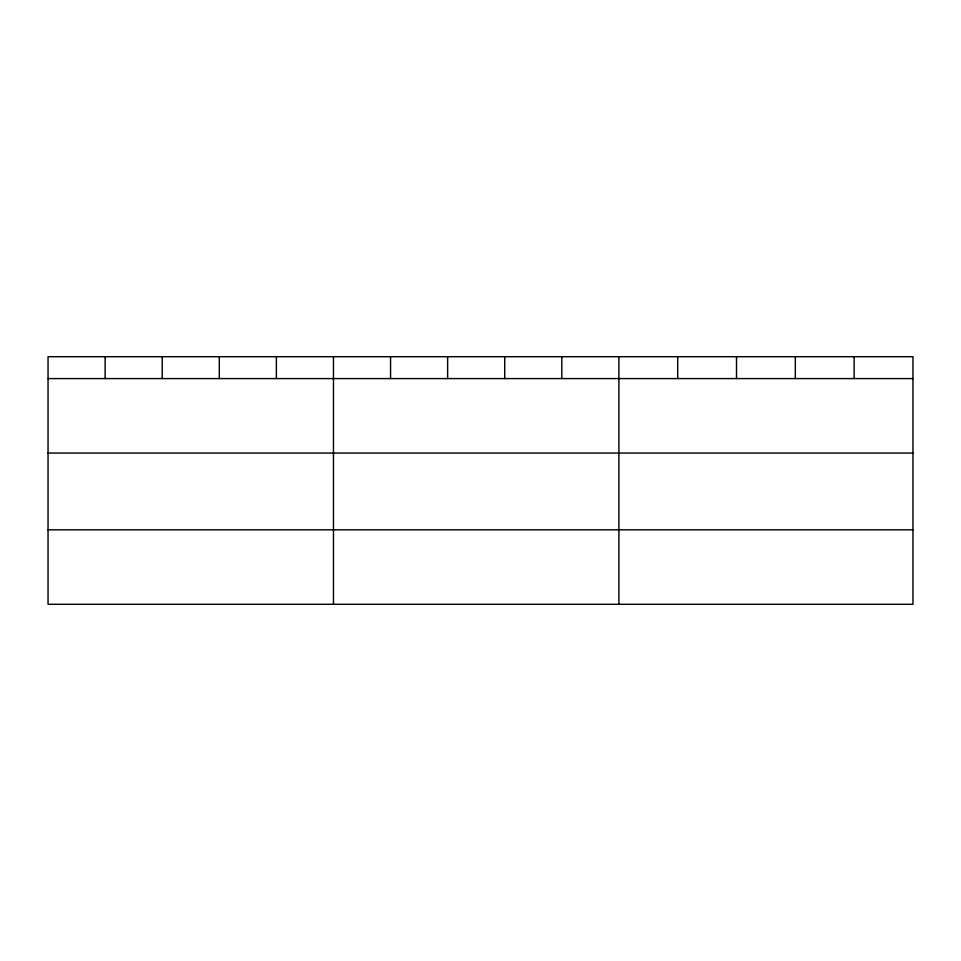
<?xml version="1.0" encoding="UTF-8"?>
<svg xmlns="http://www.w3.org/2000/svg" width="961" height="961" viewBox="0 0 961 961"><rect width="100%" height="100%" fill="white"/><g stroke="black" fill="none" stroke-linecap="round" stroke-linejoin="round"><path stroke-width="1.44" d="M912.95 453.063L912.95 356.711L48.05 356.711L48.05 604.289L912.95 604.289L912.95 453.063L48.05 453.063M48.05 378.586L912.95 378.586M48.05 529.811L912.95 529.811M854.137 356.711L854.137 378.586M795.324 356.711L795.324 378.586M736.51 356.711L736.51 378.586M677.697 356.711L677.697 378.586M618.884 356.711L618.884 604.289M561.801 356.711L561.801 378.586M504.717 356.711L504.717 378.586M447.634 356.711L447.634 378.586M390.55 356.711L390.55 378.586M333.467 356.711L333.467 604.289M276.384 356.711L276.384 378.586M219.3 356.711L219.3 378.586M162.217 356.711L162.217 378.586M105.133 356.711L105.133 378.586"/></g></svg>
